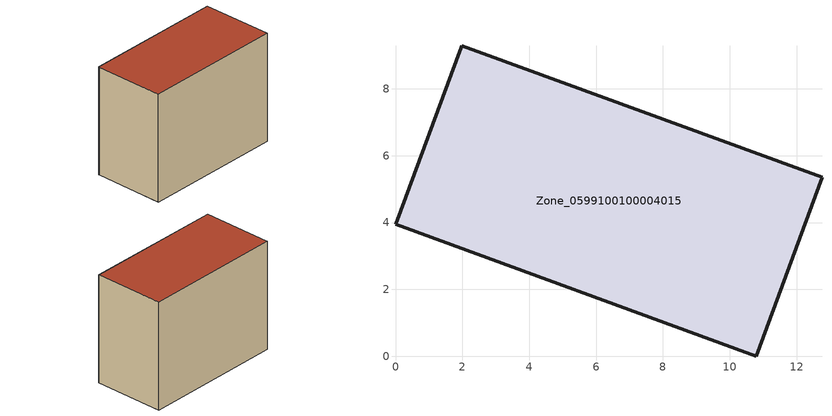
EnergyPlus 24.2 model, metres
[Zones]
Zone_0599100100004015
 floor ground (C_G): 1.97,9.24 1.99,9.29 12.76,5.36 10.8,0 0,3.95 z0
 wall outside (C_F): 10.8,0 12.76,5.36 1.99,9.29 1.97,9.24 0,3.95 10.8,0 z0:8.83
 roof outside (C_R): 1.99,9.29 1.97,9.24 0,3.95 10.8,0 12.76,5.36 z8.83
[BUILDING]
Pand.0599100100004015: North Axis=0; Terrain=City; Loads Convergence Tolerance Value=0.04; Temperature Convergence Tolerance Value=0.4; Solar Distribution=FullExterior; Maximum Number of Warmup Days=25; Minimum Number of Warmup Days=1
[Site:Location]
Rotterdam.The.Hague.AP_ZH_NLD Design_Conditions: Latitude=51.96; Longitude=4.45; Time Zone=1; Elevation=-4.5
[SITE:GROUNDTEMPERATURE:BUILDINGSURFACE]
18, 18, 18, 18, 18, 18, 18, 18, 18, 18, 18, 18
[MATERIAL] Thermal Absorptance=0.9; Solar Absorptance=0.7; Visible Absorptance=0.7
Name | Roughness | Thickness | Conductivity | Density | Specific Heat
G.TI.2006-2014 | MediumSmooth | 0.15 | 0.06 | 540 | 1210
F.TI.2006-2014 | Rough | 0.3 | 0.12 | 1920 | 840
R.TI.2006-2014 | MediumRough | 0.2 | 0.08 | 1500 | 1000
[CONSTRUCTION]
C_G: G.TI.2006-2014
C_F: F.TI.2006-2014
C_R: R.TI.2006-2014
[ZONE]
Zone_0599100100004015: Type=1; Multiplier=1; Ceiling Height=Autocalculate; Volume=Autocalculate; Floor Area=autocalculate; Part of Total Floor Area=Yes
[ZONEINFILTRATION:DESIGNFLOWRATE]
Infil_Zone_0599100100004015: Zone or ZoneList or Space or SpaceList=Zone_0599100100004015; Schedule=AlwaysOn; Design Flow Rate Calculation Method=Flow/Area; Flow Rate per Floor Area=0.0015; Constant Term Coefficient=1; Temperature Term Coefficient=0; Velocity Term Coefficient=0; Velocity Squared Term Coefficient=0
[HVACTEMPLATE:ZONE:IDEALLOADSAIRSYSTEM]
Zone_0599100100004015: Maximum Heating Supply Air Temperature=50; Minimum Cooling Supply Air Temperature=13; Maximum Heating Supply Air Humidity Ratio=0.0156; Minimum Cooling Supply Air Humidity Ratio=0.0077; Heating Limit=NoLimit; Cooling Limit=NoLimit; Dehumidification Control Type=ConstantSensibleHeatRatio; Cooling Sensible Heat Ratio=0.7; Dehumidification Setpoint=60; Humidification Control Type=None; Humidification Setpoint=30; Outdoor Air Method=None; Outdoor Air Flow Rate per Person=0.00944; Outdoor Air Flow Rate per Zone Floor Area=0; Outdoor Air Flow Rate per Zone=0; Demand Controlled Ventilation Type=None; Outdoor Air Economizer Type=NoEconomizer; Heat Recovery Type=None; Sensible Heat Recovery Effectiveness=0.7; Latent Heat Recovery Effectiveness=0.65
[ZONECONTROL:THERMOSTAT]
ThermostatControl_Zone_0599100100004015: Zone or ZoneList=Zone_0599100100004015; Control Type Schedule=DualSetpointControlType; Control 1=Thermostat_Zone_0599100100004015; Temperature Difference Between Cutout And Setpoint=0
[THERMOSTATSETPOINT:DUALSETPOINT]
Thermostat_Zone_0599100100004015: Heating Setpoint Temperature Schedule=HeatingSetpoint_Zone_0599100100004015; Cooling Setpoint Temperature Schedule=CoolingSetpoint_Zone_0599100100004015
[SCHEDULE:COMPACT]
HeatingSetpoint_Zone_0599100100004015: Through: 12/31, For: AllDays, Until: 24:00, 21
CoolingSetpoint_Zone_0599100100004015: Through: 12/31, For: AllDays, Until: 24:00, 24
DualSetpointControlType: Through: 12/31, For: AllDays, Until: 24:00, 4
AlwaysOn: Through: 12/31, For: AllDays, Until: 24:00, 1
